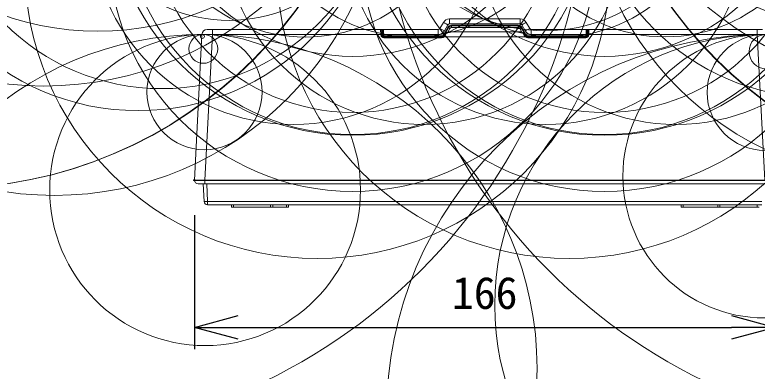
# Model space of a CAD drawing. Units: millimetres, scale not verified. Extents: x -73 to 161, y -57 to 93.
# Drawn here: x -40.48 to 1.94, y -12.1 to 8.24 of the extents above; entities that cross this region are included whole.
import ezdxf
from ezdxf.enums import TextEntityAlignment as Align

# ---------------------------------------------------------------- set-up
doc = ezdxf.new("R2010")
doc.units = ezdxf.units.MM
doc.header["$LTSCALE"] = 0.125
doc.header["$PDMODE"] = 32
doc.header["$PDSIZE"] = 0.0625
for name, color, linetype in [('0-0_0', 7, 'Continuous'), ('0-1_Defpoints', 7, 'Continuous'), ('0-5_SUNPO', 7, 'Continuous')]:
    doc.layers.add(name, color=color, linetype=linetype)
doc.layers.add('0-6_GAIKEI', color=1, linetype='Continuous', lineweight=18)
doc.styles.add('ＭＳ ゴシック', font='')
doc.styles.get('ＭＳ ゴシック').set_extended_font_data('MS Gothic')

# ---------------------------------------------------------------- blocks, each defined once
blk = doc.blocks.new('_Open30')
at = {"layer": '0-0_0'}
blk.add_line((0, 0), (-1, 0), dxfattribs=at)
blk.add_lwpolyline([(-1, 0.26795), (0, 0), (-1, -0.26795)], dxfattribs=at)
blk = doc.blocks.new('D5')
at = {"layer": '0-1_Defpoints'}
for p in [(34.2706, 312.3033), (67.4706, 312.3033), (67.4706, 303.9033)]:
    blk.add_point(p, dxfattribs=at)
at = {"layer": '0-5_SUNPO'}
for p, q in [((34.2706, 310.3033), (34.2706, 302.6533)), ((67.4706, 310.3033), (67.4706, 302.6533)), ((36.7706, 303.9033), (64.9706, 303.9033))]:
    blk.add_line(p, q, dxfattribs=at)
at = {"layer": '0-5_SUNPO', "xscale": 2.5, "yscale": 2.5, "rotation": 180}
blk.add_blockref('_Open30', (34.2706, 303.9033), dxfattribs=at)
at = {"layer": '0-5_SUNPO', "xscale": 2.5, "yscale": 2.5}
blk.add_blockref('_Open30', (67.4706, 303.9033), dxfattribs=at)
at = {"layer": '0-5_SUNPO', "style": 'ＭＳ ゴシック'}
blk.add_text('166', height=1.833, dxfattribs=at).set_placement((48.9956, 304.4033), align=Align.BOTTOM_LEFT)

msp = doc.modelspace()

# ---------------------------------------------------------------- linework, layer by layer
at = {"layer": '0-6_GAIKEI', "color": 7}
for p, q in [((-15.9891, 7.8024), (-16.1912, 7.4524)), ((-11.5974, 8.0024), (-15.6427, 8.0024)), ((-11.251, 7.8024), (-11.0489, 7.4524)), ((-16.2778, 7.4024), (-29.4847, 7.4024)), ((2.2445, 7.4024), (-10.9623, 7.4024)), ((-29.7843, 7.1181), (-30.2201, -1.1976)), ((-30.2201, -1.1976), (-30.2101, -1.1976)), ((-30.2095, -1.208), (-30.2101, -1.1976)), ((2.7696, -1.3976), (-30.0098, -1.3976)), ((-29.7138, -1.3976), (-29.6608, -2.408)), ((2.2209, -2.5976), (-29.4611, -2.5976))]:
    msp.add_line(p, q, dxfattribs=at)
at = {"layer": '0-6_GAIKEI'}
for p, q in [((-15.7293, 7.6681), (-15.9314, 7.3181)), ((-15.6427, 8.0024), (-15.6427, 7.7181)), ((-11.5974, 7.7181), (-15.6427, 7.7181)), ((-15.5273, 7.5077), (-15.5273, 7.6445)), ((-15.5273, 7.6445), (-11.7129, 7.6445)), ((-11.7129, 7.5077), (-11.7129, 7.6445)), ((-11.5974, 8.0024), (-11.5974, 7.7181)), ((-11.5108, 7.6681), (-11.3088, 7.3181)), ((-29.1851, 7.4024), (-29.1851, 7.1181)), ((-19.5655, 7.1181), (-19.5741, 7.4024)), ((-19.5255, 7.1174), (-19.5341, 7.3638)), ((-19.4865, 7.0061), (-19.4817, 7.2824)), ((-19.4817, 7.2824), (-19.4517, 7.2824)), ((-19.4741, 7.4024), (-19.4741, 7.3638)), ((-19.4741, 7.3638), (-19.4713, 7.2824)), ((-19.4503, 7.3638), (-19.4741, 7.3638)), ((-19.4546, 7.1167), (-19.4503, 7.3631)), ((-16.2778, 7.4024), (-16.2778, 7.1181)), ((-15.966, 7.1245), (-15.7351, 7.5245)), ((-15.9314, 7.1024), (-15.7005, 7.5024)), ((-15.6139, 7.4577), (-15.73, 7.2564)), ((-15.6945, 7.262), (-15.6814, 7.2624)), ((-15.6814, 7.2624), (-11.5588, 7.2624)), ((-15.5273, 7.6024), (-11.7129, 7.6024)), ((-15.5273, 7.5077), (-11.7129, 7.5077)), ((-11.6263, 7.4577), (-11.5101, 7.2564)), ((-11.3088, 7.1024), (-11.5397, 7.5024)), ((-11.2741, 7.1245), (-11.5051, 7.5245)), ((-10.9623, 7.4024), (-10.9623, 7.1181)), ((-7.8299, 7.4024), (-7.8256, 7.1181)), ((-7.766, 7.3638), (-7.7899, 7.3638)), ((-7.7899, 7.3631), (-7.7856, 7.1167)), ((-7.7885, 7.2824), (-7.7585, 7.2824)), ((-7.766, 7.3638), (-7.7689, 7.2824)), ((-7.766, 7.4024), (-7.766, 7.3638)), ((-7.7585, 7.2824), (-7.7536, 7.0061)), ((-7.7061, 7.3638), (-7.7147, 7.1174)), ((-7.6661, 7.4024), (-7.6747, 7.1181)), ((1.9449, 7.4024), (1.9449, 7.1181)), ((-29.1851, 7.1181), (-29.6209, -1.1976)), ((-19.5655, 7.1181), (-29.1851, 7.1181)), ((-19.5648, 7.0982), (-19.5655, 7.1181)), ((-19.5248, 7.0975), (-19.5255, 7.1174)), ((-19.5245, 7.0924), (-19.485, 7.0924)), ((-19.4569, 6.9824), (-19.4548, 7.1042)), ((-19.4548, 7.1042), (-19.4546, 7.1167)), ((-19.4148, 7.1056), (-19.4146, 7.1181)), ((-19.3849, 6.9624), (-16.0855, 6.9624)), ((-19.3849, 6.9245), (-19.3849, 6.9624)), ((-19.3849, 6.9245), (-16.0855, 6.9245)), ((-19.3548, 7.0445), (-16.1046, 7.0445)), ((-19.1854, 6.9824), (-18.6547, 6.9824)), ((-19.1604, 6.9824), (-19.1608, 6.9624)), ((-19.1401, 6.9824), (-19.1401, 7.0024)), ((-18.7001, 6.9824), (-18.7001, 7.0024)), ((-16.1046, 7.0445), (-16.1046, 7.0024)), ((-16.0855, 6.9245), (-16.0855, 6.9624)), ((-15.9344, 6.9781), (-11.3058, 6.9781)), ((-15.8546, 7.1624), (-15.9123, 7.0624)), ((-15.82, 7.1701), (-15.8777, 7.0547)), ((-11.3625, 7.0547), (-11.4202, 7.1701)), ((-11.3278, 7.0624), (-11.3855, 7.1624)), ((-11.2746, 7.0024), (-7.8853, 7.0024)), ((-11.1546, 6.9624), (-7.8553, 6.9624)), ((-11.1546, 6.9245), (-11.1546, 6.9624)), ((-11.1546, 6.9245), (-7.8553, 6.9245)), ((-11.1355, 7.0024), (-11.1459, 7.0027)), ((-11.1355, 7.0445), (-7.8853, 7.0445)), ((-11.1355, 7.0445), (-11.1355, 7.0024)), ((-10.9623, 7.1181), (-7.8256, 7.1181)), ((-10.9601, 7.0024), (-10.9594, 6.9624)), ((-10.7601, 7.0024), (-10.7608, 6.9624)), ((-10.7601, 6.9719), (-10.7606, 6.971)), ((-9.9432, 7.0024), (-9.9739, 6.9624)), ((-8.897, 7.0024), (-8.8662, 6.9624)), ((-8.5854, 6.9824), (-8.0547, 6.9824)), ((-8.5401, 6.9824), (-8.5401, 7.0024)), ((-8.1001, 6.9824), (-8.1001, 7.0024)), ((-8.0797, 6.9824), (-8.0794, 6.9624)), ((-7.8853, 7.0445), (-7.8853, 7.0024)), ((-7.8553, 6.9245), (-7.8553, 6.9624)), ((-7.8256, 7.1181), (-7.8253, 7.1056)), ((-7.7856, 7.1167), (-7.7853, 7.1042)), ((-7.7832, 6.9824), (-7.7853, 7.1042)), ((-7.7551, 7.0924), (-7.7156, 7.0924)), ((-7.7147, 7.1174), (-7.7154, 7.0975)), ((-7.6747, 7.1181), (-7.6754, 7.0982)), ((1.9449, 7.1181), (-7.6747, 7.1181)), ((1.9449, 7.1181), (2.3807, -1.1976)), ((-30.2101, -1.1976), (2.9699, -1.1976)), ((2.9694, -1.208), (-30.2095, -1.208)), ((-29.6201, -1.3976), (-29.6201, -1.1976)), ((-29.5141, -1.3976), (-29.4611, -2.408)), ((2.2209, -2.408), (-29.4611, -2.408)), ((-29.4611, -2.408), (-29.4611, -2.5976)), ((-28.1001, -2.5976), (-28.1001, -2.7376)), ((-28.1001, -2.7376), (-24.8401, -2.7376)), ((-27.9801, -2.5976), (-27.9801, -2.7376)), ((-25.8601, -2.5976), (-25.8601, -2.7376)), ((-25.7401, -2.5976), (-25.7401, -2.7376)), ((-24.9601, -2.5976), (-24.9601, -2.7376)), ((-24.8401, -2.5976), (-24.8401, -2.7376)), ((-2.3813, -2.5975), (-2.3831, -2.5976)), ((-2.2801, -2.5976), (-2.2801, -2.7376)), ((-1.9586, -2.5976), (-1.9531, -2.5974)), ((-0.3001, -2.5976), (-0.3001, -2.7376)), ((-0.3001, -2.7376), (2.0599, -2.7376)), ((-0.1801, -2.5976), (-0.1801, -2.7376)), ((1.9399, -2.5976), (1.9399, -2.7376))]:
    msp.add_line(p, q, dxfattribs=at)
for points in [[(-16.2778, 7.1181), (-19.4146, 7.1181), (-19.4103, 7.4024)], [(-19.3548, 7.0445), (-19.3548, 7.0024), (-15.9656, 7.0024)], [(-2.4001, -2.5976), (-2.4001, -2.7376), (-0.3001, -2.7376)]]:
    msp.add_lwpolyline(points, dxfattribs=at)
for centre, radius in [((-40.3122, 16.7141), 32.5994), ((13.0735, 16.7141), 32.6009), ((-44.664, 23.5024), 25.1823), ((-44.634, 23.5024), 25.1823), ((17.3939, 23.5024), 25.1823), ((17.4239, 23.5024), 25.1823), ((-38.8284, 23.5902), 19.4167), ((11.62, 23.59), 19.4486), ((-35.7341, 23.5876), 16.2824), ((8.4939, 23.5876), 16.2824), ((-38.2225, 16.7469), 18.8122), ((10.0785, 16.7459), 17.9084), ((-33.4263, 16.7468), 13.976), ((5.4287, 16.7455), 13.2186), ((-32.0956, 16.7113), 12.6852), ((-21.1759, 15.2968), 13.9341), ((-21.1641, 17.5503), 11.6805), ((-6.7759, 15.2968), 13.9341), ((-6.7641, 17.5503), 11.6805), ((-23.1966, 11.0536), 16.7203), ((-21.1746, 14.5471), 13.1437), ((-8.7966, 11.0536), 16.7203), ((-6.7746, 14.5471), 13.1437), ((-21.1759, 12.0968), 13.9341), ((-21.1641, 14.3503), 11.6805), ((-6.7759, 12.0968), 13.9341), ((-10.1708, 16.7367), 9.4033), ((-6.7641, 14.3503), 11.6805), ((-28.2376, 16.7086), 8.7872), ((-24.5614, 13.5396), 11.5528), ((-17.0788, 13.5396), 11.5528), ((-10.1614, 13.5396), 11.5528), ((-2.6788, 13.5396), 11.5528), ((-23.8806, 15.9845), 9.0149), ((-17.7116, 15.9974), 9.0149), ((-9.4806, 15.9845), 9.0149), ((-3.3116, 15.9974), 9.0149), ((-29.697, -11.939), 19.064), ((-29.6047, -1.7563), 8.8809), ((-29.6388, 3.8335), 3.291), ((-29.7072, 6.2979), 0.8256), ((-29.7602, 7.006), 0.1156), ((-29.7797, 7.1118), 0.00808), ((-29.783, 7.1176), 0.00138), ((2.5149, -14.6338), 21.7594), ((2.4123, -8.3342), 15.459), ((2.3638, -0.967), 8.0916), ((2.3983, 3.8129), 3.3116), ((2.4612, 6.1422), 0.9815)]:
    msp.add_circle(centre, radius, dxfattribs=at)
at = {"layer": '0-6_GAIKEI', "color": 7}
for centre, radius, start, end in [((-15.6427, 7.6024), 0.4, 90, 150), ((-11.5974, 7.6024), 0.4, 30, 90), ((-29.4847, 7.1024), 0.3, 90, 177), ((-16.2778, 7.5024), 0.1, 270, 330), ((-10.9623, 7.5024), 0.1, 210, 270), ((-30.0098, -1.1976), 0.2, 183, 270), ((-29.4611, -2.3976), 0.2, 183, 270)]:
    msp.add_arc(centre, radius, start, end, dxfattribs=at)
at = {"layer": '0-6_GAIKEI'}
for centre, radius, start, end in [((-15.5273, 7.4045), 0.24, 90.00001, 150), ((-15.6427, 7.6181), 0.1, 90, 150.00008), ((-11.7129, 7.4045), 0.24, 30.00001, 90), ((-11.5974, 7.6181), 0.1, 30, 90.00006), ((-19.5741, 7.3624), 0.04, 2, 90), ((-19.5088, 6.6191), 0.7454, 87.33714, 91.94768), ((-19.4103, 7.3624), 0.04, 90, 179), ((-16.2778, 7.5181), 0.4, 269.99998, 330), ((-15.6814, 7.0624), 0.2, 93.7598, 150), ((-15.5273, 7.4024), 0.2, 90, 150), ((-15.5273, 7.4077), 0.1, 90.00002, 149.99999), ((-11.7129, 7.4024), 0.2, 30, 90), ((-11.7129, 7.4077), 0.1, 30.00006, 90), ((-11.5588, 7.0624), 0.2, 30, 90), ((-10.9623, 7.5181), 0.4, 209.99999, 270), ((-7.8299, 7.3624), 0.04, 1, 90), ((-7.7314, 6.6191), 0.7454, 88.05234, 92.66284), ((-7.6661, 7.3624), 0.04, 90, 178), ((-19.3849, 7.1045), 0.18, 182.00002, 270), ((-19.3849, 7.1024), 0.14, 182, 270), ((-19.3548, 7.1024), 0.1, 179, 270), ((-19.3548, 7.1045), 0.06, 179.00003, 270), ((-19.1854, 7.0224), 0.04, 210, 270), ((-18.6547, 7.0224), 0.04, 270, 330), ((-16.1801, 7.164), 0.3562, 206.97414, 214.45965), ((-16.1046, 7.2045), 0.16, 270, 330.00002), ((-16.1046, 7.2024), 0.2, 270, 330), ((-16.1001, 7.4109), 0.4084, 269.37408, 295.23593), ((-16.0855, 7.1624), 0.2, 270, 330), ((-16.0855, 7.1645), 0.24, 270.00001, 309.0464), ((-16.1988, 6.7775), 0.3318, 37.18016, 43.81455), ((-16.1202, 7.1746), 0.2705, 313.40538, 333.6961), ((-11.12, 7.1746), 0.2705, 206.30384, 226.5947), ((-11.1546, 7.1624), 0.2, 210, 270), ((-11.14, 7.4109), 0.4084, 244.76397, 270.62599), ((-11.1355, 7.2024), 0.2, 210, 270), ((-11.1546, 7.1645), 0.24, 230.9536, 270), ((-11.0413, 6.7775), 0.3318, 136.18547, 142.81984), ((-11.1355, 7.2045), 0.16, 210, 270.00002), ((-11.0598, 7.1638), 0.3559, 327.35896, 333.02777), ((-8.5854, 7.0224), 0.04, 210, 270), ((-8.0547, 7.0224), 0.04, 270, 330), ((-7.8853, 7.1045), 0.06, 269.99999, 1.0001), ((-7.8853, 7.1024), 0.1, 270, 1), ((-7.8553, 7.1045), 0.18, 270, 358.00002), ((-7.8553, 7.1024), 0.14, 270, 358)]:
    msp.add_arc(centre, radius, start, end, dxfattribs=at)
for centre, major_axis, ratio, start_param, end_param in [((-15.7293, 7.6524), (-0.2598, 0.15), 0.04534, 4.7385599, 6.2831853), ((-11.5108, 7.6524), (0.2598, 0.15), 0.04534, 6.2831853, 7.8278107), ((-15.9314, 7.3024), (-0.2598, 0.15), 0.04534, 4.73856, 6.2831853), ((-15.7673, 7.1867), (0.0866, -0.05), 0.04534, 2.1101524, 3.1415927), ((-15.6814, 7.0778), (0, -0.1846), 0.866667, 3.1415736, 4.1887651), ((-15.7351, 7.5224), (-0.0346, 0.02), 0.04534, 3.1415927, 4.7385599), ((-15.6139, 7.4524), (0.0866, -0.05), 0.04534, 1.5969673, 3.1415927), ((-11.6263, 7.4524), (-0.0866, -0.05), 0.04534, 3.1415927, 4.686218), ((-11.5588, 7.0778), (0, -0.1846), 0.866668, 2.0944162, 3.1416087), ((-11.5051, 7.5224), (0.0346, 0.02), 0.04534, 1.5446255, 3.1415926), ((-11.4729, 7.1867), (-0.0866, -0.05), 0.04534, 3.141593, 4.1730329), ((-11.3088, 7.3024), (0.2598, 0.15), 0.04534, 6.2831853, 7.8278107), ((-19.5655, 7.116), (-0.04, -0.0014), 0.052304, 3.1415927, 4.7105625), ((-19.5648, 7.0961), (-0.04, -0.0014), 0.052304, 3.1415926, 4.7105625), ((-19.4148, 7.1035), (0.04, -0.0007), 0.052328, 1.5717097, 3.1415927), ((-19.4146, 7.116), (0.04, -0.0007), 0.052328, 1.5717097, 3.1415927), ((-15.966, 7.1224), (-0.0346, 0.02), 0.04534, 3.1415925, 4.7385599), ((-15.8448, 7.0524), (0.0866, -0.05), 0.447214, 2.2587179, 3.1415927), ((-15.8777, 7.0424), (0.0346, -0.02), 0.26968, 1.7252559, 3.1415927), ((-15.82, 7.1424), (0.0346, -0.02), 0.639064, 1.9242649, 3.1415927), ((-11.4202, 7.1424), (0.0346, 0.02), 0.639064, 0, 1.2173279), ((-11.3625, 7.0424), (0.0346, 0.02), 0.26968, 6.2831853, 7.699522), ((-11.3954, 7.0524), (0.0866, 0.05), 0.447214, 0, 0.8828749), ((-11.2741, 7.1224), (0.0346, 0.02), 0.04534, 1.5446254, 3.1415927), ((-7.8256, 7.116), (-0.04, -0.0007), 0.052328, 3.1415927, 4.7114756), ((-7.8253, 7.1035), (-0.04, -0.0007), 0.052328, 3.1415929, 4.7114755), ((-7.6754, 7.0961), (0.04, -0.0014), 0.052304, 1.5726228, 3.1415927), ((-7.6747, 7.116), (0.04, -0.0014), 0.052304, 1.5726228, 3.1415926), ((-29.4611, -2.3976), (-0.1997, -0.0105), 0.052264, 0, 1.5680573)]:
    msp.add_ellipse(centre, major_axis=major_axis, ratio=ratio, start_param=start_param, end_param=end_param, dxfattribs=at)

# ---------------------------------------------------------------- block references
at = {"layer": '0-5_SUNPO'}
msp.add_blockref('D5', (-64.4907, -313.5009), dxfattribs=at)

doc.saveas('drawing.dxf')
